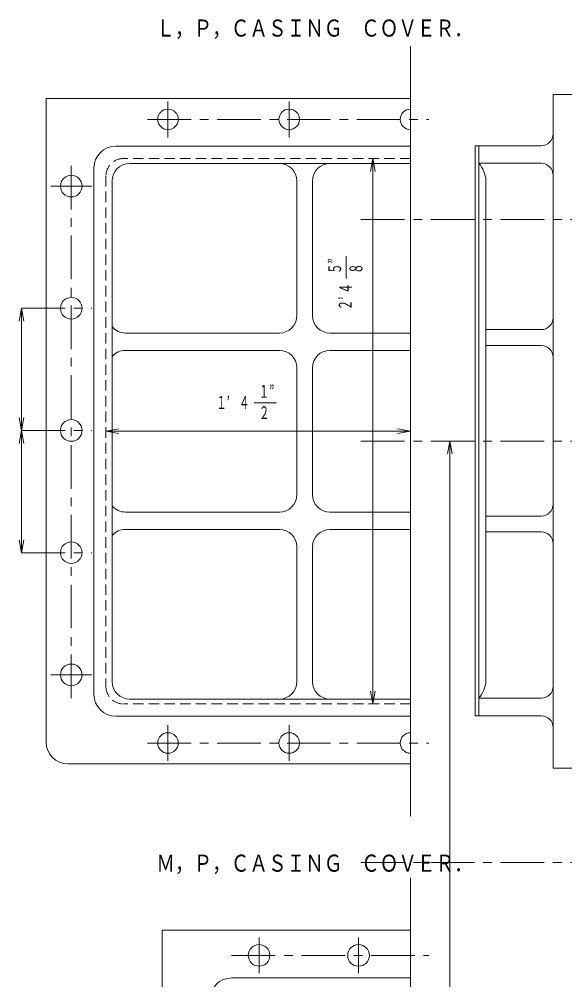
# Model space of a CAD drawing. Units: millimetres, scale not verified. Extents: x -5945 to 5945, y -4205 to 4205.
# Drawn here: x -3715 to -3090, y 1650 to 2750 of the extents above; entities that cross this region are included whole.
import ezdxf
from ezdxf.enums import TextEntityAlignment as Align

# ---------------------------------------------------------------- set-up
doc = ezdxf.new("R2010")
doc.units = ezdxf.units.MM
doc.header["$LTSCALE"] = 10
doc.linetypes.add('CHAIN1', pattern=[8, 5, -1, 1, -1])
doc.linetypes.add('DASHED1', pattern=[1.8, 1.2, -0.6])
for name, color, linetype, lineweight in [('0-0_0', 3, 'Continuous', 18), ('0-1_芯', 4, 'CHAIN1', 18), ('0-2_寸法', 2, 'Continuous', 18)]:
    doc.layers.add(name, color=color, linetype=linetype, lineweight=lineweight)
doc.styles.add('ＭＳ ゴシック', font='')
doc.styles.get('ＭＳ ゴシック').set_extended_font_data('MS Gothic')

msp = doc.modelspace()

# ---------------------------------------------------------------- linework, layer by layer
at = {"layer": '0-0_0'}
for p, q in [((-3267.05, 2719.44), (-3267.05, 1837.26)), ((-3267.05, 2659.54), (-3684.74, 2659.54)), ((-3684.74, 2659.54), (-3684.74, 1922.16)), ((-3267.05, 2604.95), (-3604.81, 2604.95)), ((-3193.1, 2605.48), (-3193.1, 2267.06)), ((-3193.1, 2605.48), (-3117.09, 2605.48)), ((-3188.57, 2605.48), (-3188.57, 2267.06)), ((-3629.81, 2579.95), (-3629.81, 1976.75)), ((-3267.05, 2585.21), (-3588.99, 2585.21)), ((-3188.57, 2585.3), (-3117.09, 2585.3)), ((-3608.99, 2565.21), (-3608.99, 1991.49)), ((-3397.24, 2565.21), (-3397.24, 2410.84)), ((-3379.42, 2565.21), (-3379.42, 2410.84)), ((-3180.53, 1992.03), (-3180.53, 2565.71)), ((-3417.24, 2390.84), (-3593.8, 2390.84)), ((-3359.42, 2390.84), (-3267.05, 2390.84)), ((-3180.53, 2394.72), (-3117.09, 2394.72)), ((-3417.24, 2371.02), (-3593.8, 2371.02)), ((-3359.42, 2371.02), (-3267.05, 2371.02)), ((-3180.53, 2376.58), (-3117.09, 2376.58)), ((-3397.24, 2351.02), (-3397.24, 2205.68)), ((-3379.42, 2351.02), (-3379.42, 2205.68)), ((-3193.1, 1952.26), (-3193.1, 2267.06)), ((-3188.57, 1952.26), (-3188.57, 2267.06)), ((-3417.24, 2185.68), (-3593.8, 2185.68)), ((-3359.42, 2185.68), (-3267.05, 2185.68)), ((-3180.53, 2181.16), (-3117.09, 2181.16)), ((-3417.24, 2165.86), (-3593.8, 2165.86)), ((-3359.42, 2165.86), (-3267.05, 2165.86)), ((-3180.53, 2163.02), (-3117.09, 2163.02)), ((-3397.24, 1991.49), (-3397.24, 2145.86)), ((-3379.42, 1991.49), (-3379.42, 2145.86)), ((-3267.05, 1971.49), (-3588.99, 1971.49)), ((-3188.57, 1972.44), (-3117.09, 1972.44)), ((-3267.05, 1951.75), (-3604.81, 1951.75)), ((-3193.1, 1952.26), (-3117.09, 1952.26)), ((-3267.05, 1897.16), (-3659.74, 1897.16)), ((-3267.05, 1766.45), (-3267.05, 884.27)), ((-3267.05, 1706.55), (-3551.74, 1706.55)), ((-3551.74, 1706.55), (-3551.74, 969.17)), ((-3267.05, 1651.96), (-3471.81, 1651.96))]:
    msp.add_line(p, q, dxfattribs=at)
at = {"layer": '0-0_0', "color": 1, "linetype": 'DASHED1'}
for p, q in [((-3267.05, 2590.85), (-3596.05, 2590.85)), ((-3616.05, 2570.85), (-3616.05, 1985.85)), ((-3267.05, 1965.85), (-3596.05, 1965.85))]:
    msp.add_line(p, q, dxfattribs=at)
at = {"layer": '0-0_0'}
for points in [[(-3103.62, 1892.45), (-3073.32, 1892.45), (-3073.32, 2664.19)], [(-3103.62, 1892.45), (-3103.62, 2664.19), (-3073.32, 2664.19)]]:
    msp.add_lwpolyline(points, dxfattribs=at)
for centre, radius in [((-3544.98, 2635.62), 11.77), ((-3406, 2635.62), 11.77), ((-3655.76, 2559.19), 12.41), ((-3655.76, 2419.19), 12.41), ((-3655.76, 2279.19), 12.41), ((-3655.76, 2139.19), 12.41), ((-3655.76, 1999.19), 12.41), ((-3544.98, 1921.08), 11.77), ((-3406, 1921.08), 11.77), ((-3440.61, 1677.79), 12.41), ((-3326.61, 1677.79), 12.41)]:
    msp.add_circle(centre, radius, dxfattribs=at)
for centre, radius, start, end in [((-3267.05, 2635.62), 11.77, 90, 270), ((-3117.09, 2618.96), 13.47, 270, 0), ((-3604.81, 2579.95), 25, 90, 180), ((-3588.99, 2565.21), 20, 90, 180), ((-3417.24, 2565.21), 20, 0, 90), ((-3359.42, 2565.21), 20, 90, 180), ((-3216.64, 2562.34), 36.27, 5.336, 39.27509), ((-3117.09, 2571.82), 13.47, 0, 90), ((-3417.24, 2410.84), 20, 270, 0), ((-3359.42, 2410.84), 20, 180, 270), ((-3117.09, 2408.2), 13.47, 270, 0), ((-3593.8, 2410.84), 20, 220.59961, 270), ((-3593.8, 2351.02), 20, 90, 139.40039), ((-3417.24, 2351.02), 20, 0, 90), ((-3359.42, 2351.02), 20, 90, 180), ((-3117.09, 2363.1), 13.47, 0, 90), ((-3417.24, 2205.68), 20, 270, 0), ((-3359.42, 2205.68), 20, 180, 270), ((-3593.8, 2205.68), 20, 220.59961, 270), ((-3117.09, 2194.64), 13.47, 270, 0), ((-3593.8, 2145.86), 20, 90, 139.40039), ((-3417.24, 2145.86), 20, 0, 90), ((-3359.42, 2145.86), 20, 90, 180), ((-3117.09, 2149.55), 13.47, 0, 90), ((-3588.99, 1991.49), 20, 180, 270), ((-3417.24, 1991.49), 20, 270, 0), ((-3359.42, 1991.49), 20, 180, 270), ((-3216.64, 1995.41), 36.27, 320.72491, 354.664), ((-3117.09, 1985.92), 13.47, 270, 0), ((-3604.81, 1976.75), 25, 180, 270), ((-3117.09, 1938.79), 13.47, 0, 90), ((-3267.05, 1921.08), 11.77, 90, 270), ((-3659.74, 1922.16), 25, 180, 270), ((-3471.81, 1626.96), 25, 90, 180)]:
    msp.add_arc(centre, radius, start, end, dxfattribs=at)
at = {"layer": '0-0_0', "color": 1, "linetype": 'DASHED1'}
for centre, start, end in [((-3596.05, 2570.85), 90, 180), ((-3596.05, 1985.85), 180, 270)]:
    msp.add_arc(centre, 20, start, end, dxfattribs=at)
at = {"layer": '0-1_芯'}
for p, q in [((-3544.98, 2615.07), (-3544.98, 2656.17)), ((-3406, 2615.07), (-3406, 2656.17)), ((-3568.55, 2635.62), (-3245.88, 2635.62)), ((-3655.76, 1972.5), (-3655.76, 2587.72)), ((-3679.32, 2559.19), (-3632.19, 2559.19)), ((-3323.77, 2521.06), (3217.37, 2521.06)), ((-3712.87, 2419.19), (-3632.19, 2419.19)), ((-3712.87, 2279.19), (-3632.19, 2279.19)), ((-3323.77, 2267.06), (3217.37, 2267.06)), ((-3712.87, 2139.19), (-3632.19, 2139.19)), ((-3679.32, 1999.19), (-3632.19, 1999.19)), ((-3544.98, 1941.63), (-3544.98, 1900.53)), ((-3406, 1941.63), (-3406, 1900.53)), ((-3568.55, 1921.08), (-3245.88, 1921.08)), ((-3323.77, 1784.06), (3217.37, 1784.06)), ((-3440.61, 1657.24), (-3440.61, 1698.34)), ((-3326.61, 1657.24), (-3326.61, 1698.34)), ((-3472, 1677.79), (-3245.88, 1677.79))]:
    msp.add_line(p, q, dxfattribs=at)
at = {"layer": '0-2_寸法'}
for p, q in [((-3310.12, 2590.85), (-3312.73, 2576.08)), ((-3310.12, 1965.85), (-3310.12, 2590.85)), ((-3310.12, 2590.85), (-3307.52, 2576.08)), ((-3340.71, 2453.18), (-3340.71, 2478.83)), ((-3712.87, 2419.19), (-3715.47, 2404.41)), ((-3712.87, 2279.19), (-3712.87, 2419.19)), ((-3712.87, 2419.19), (-3710.26, 2404.41)), ((-3446.23, 2310.71), (-3420.58, 2310.71)), ((-3712.87, 2279.19), (-3715.47, 2293.96)), ((-3712.87, 2279.19), (-3710.26, 2293.96)), ((-3712.87, 2279.19), (-3715.47, 2264.41)), ((-3712.87, 2139.19), (-3712.87, 2279.19)), ((-3712.87, 2279.19), (-3710.26, 2264.41)), ((-3616.05, 2278.35), (-3601.27, 2275.75)), ((-3267.05, 2278.35), (-3281.82, 2280.95)), ((-3267.05, 2278.35), (-3281.82, 2275.75)), ((-3221.87, 2267.06), (-3219.27, 2252.28)), ((-3712.87, 2139.19), (-3715.47, 2153.96)), ((-3712.87, 2139.19), (-3710.26, 2153.96)), ((-3310.12, 1965.85), (-3312.73, 1980.62)), ((-3310.12, 1965.85), (-3307.52, 1980.62))]:
    msp.add_line(p, q, dxfattribs=at)
for points in [[(-3267.05, 2278.35), (-3616.05, 2278.35), (-3601.27, 2280.95)], [(-3221.87, -43.94), (-3221.87, 2267.06), (-3224.48, 2252.28)]]:
    msp.add_lwpolyline(points, dxfattribs=at)

# ---------------------------------------------------------------- texts
at = {"layer": '0-2_寸法', "style": 'ＭＳ ゴシック'}
for s, height, width, p in [('Ｌ，Ｐ，ＣＡＳＩＮＧ\u3000ＣＯＶＥＲ．', 19.55, 0.8, (-3558.32, 2724.63)), ('１”', 14.66, 0.6, (-3440.92, 2312.2)), ('１’', 14.66, 0.6, (-3489.63, 2299.53)), ('４', 14.66, 0.6, (-3463.59, 2299.53)), ('２', 14.66, 0.6, (-3440.75, 2287.81)), ('Ｍ，Ｐ，ＣＡＳＩＮＧ\u3000ＣＯＶＥＲ．', 19.55, 0.8, (-3558.32, 1767.78))]:
    msp.add_text(s, height=height, dxfattribs=dict(at, width=width)).set_placement(p, align=Align.BOTTOM_LEFT)
at = {"layer": '0-2_寸法', "style": 'ＭＳ ゴシック', "width": 0.6}
for s, p in [('５”', (-3342.2, 2458.5)), ('８', (-3317.81, 2458.66)), ('４', (-3329.53, 2435.83)), ('２’', (-3330.07, 2416.98))]:
    msp.add_text(s, height=14.66, rotation=90, dxfattribs=at).set_placement(p, align=Align.BOTTOM_LEFT)

doc.saveas('drawing.dxf')
